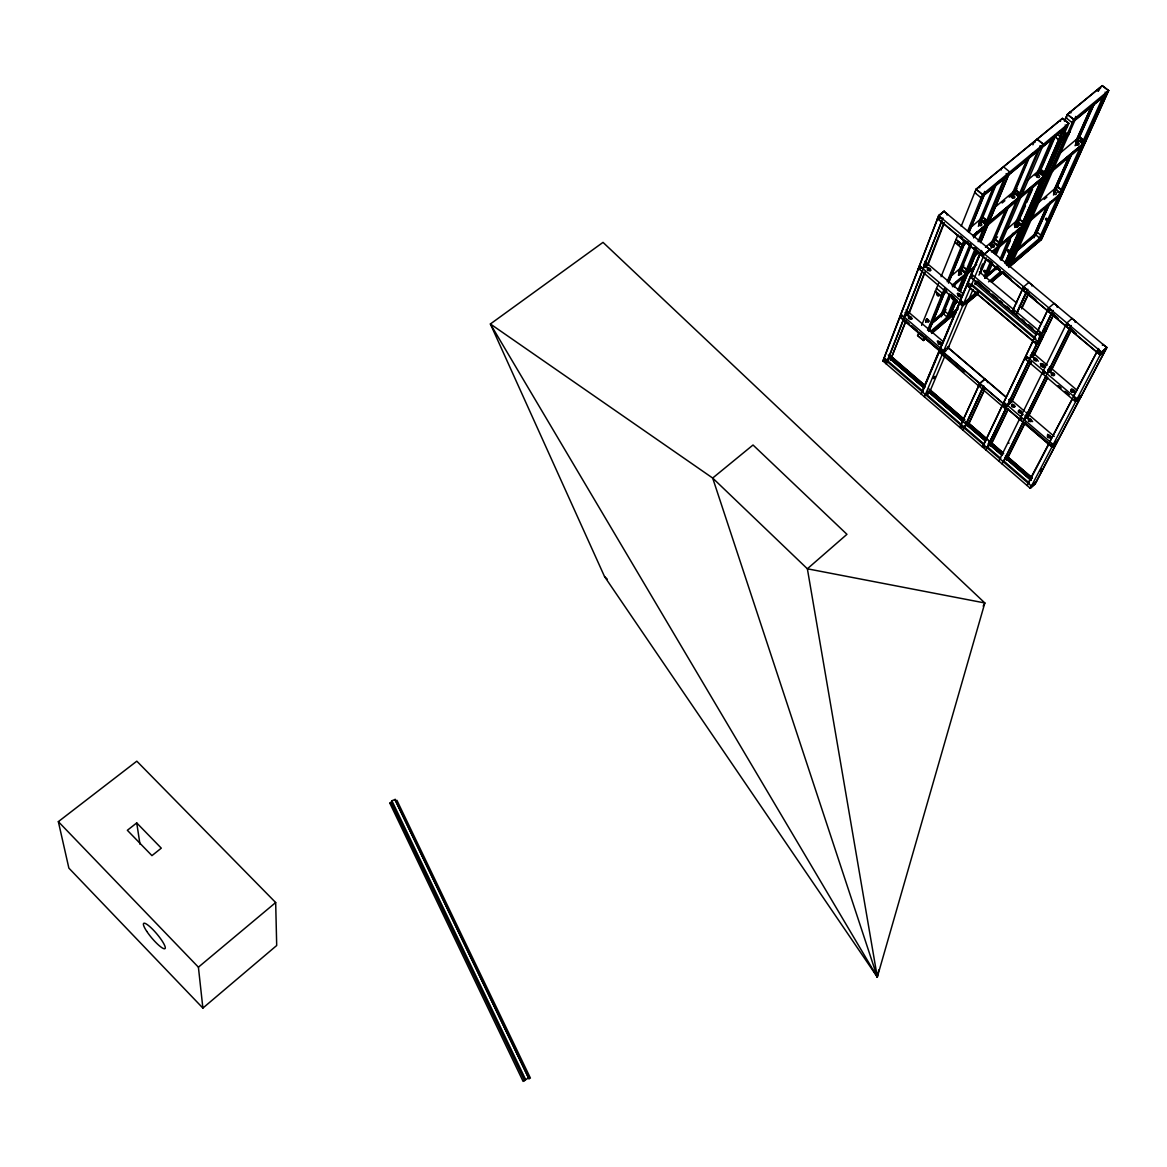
<?xml version="1.0" encoding="UTF-8"?>
<svg xmlns="http://www.w3.org/2000/svg" width="1167" height="1167" viewBox="0 0 1167 1167"><rect width="100%" height="100%" fill="white"/><g stroke="black" fill="none" stroke-linecap="round" stroke-linejoin="round"><path stroke-width="1.5" d="M1008.828 442.833L1008.974 443.285M1040.512 470.797L1042.131 468.901M1079.913 396.926L1078.468 398.005M983.154 606.154L984.846 602.974L807.374 568.796L712.672 478.047L490.388 323.974L877.307 977.056L984.846 602.974L603.018 242.371L490.388 323.974L604.579 576.644L877.307 977.056L878.751 969.952M1047.616 220.271L1046.318 218.141L1045.603 219.717M1049.031 368.189L1049.571 368.918L1049.366 368.203M933.658 378.502L935.044 376.503L933.717 378.56M964.671 303.391L965.153 302.647M391.208 802.59L391.879 800.766L395.132 799.468L528.957 1078.716L530.402 1078.06L396.911 800.314L395.511 800.883L528.957 1078.731L528.782 1077.71L523.108 1081.401L389.822 803.129M882.836 361.143L938.676 215.603L944.147 211.198M882.996 361.055L938.735 215.72L944.103 211.329M938.239 217.981L937.48 218.579L1100.116 354.928L1100.889 354.228M904.994 312.625L912.229 318.722M903.068 319.452L903.841 318.912L887.372 361.537M922.572 270.686L904.177 317.118M941.623 221.409L922.878 268.687M891.223 359.582L890.45 360.107L905.796 320.794M924.556 272.465L908.568 313.412L909.224 312.873M943.651 223.247L927.386 264.924L928.13 264.442M906.38 320.196L890.45 360.107M908.933 313.967L925.154 271.853M927.969 264.982L944.38 222.737M391.222 802.56L391.922 800.766L525.486 1079.227L524.552 1080.715L391.222 802.56L389.807 803.144M917.598 335.469L923.476 340.385L926.204 338.051L923.433 340.487L917.568 335.571L919.071 332.128M921.624 325.403L938.531 283.406M941.083 276.681L957.99 234.698M961.214 226.296L976.02 189.214L1062.524 118.436L1068.782 123.483L1066.011 125.759L1065.179 125.015M919.377 333.733L918.575 333.047M936.226 291.648L935.365 291.006M955.642 243.101L954.883 242.4M975.714 192.949L974.824 192.219M925.723 322.311L927.05 318.999L925.781 322.252M923.608 337.351L924.454 337.978M940.573 295.339L941.419 296.039L946.918 291.371M960.164 246.82L960.981 247.404M980.382 196.756L981.287 197.471L1067.499 126.401L981.228 197.354M923.433 340.487L924.818 336.927M927.532 330.334L944.468 288.322M947.196 281.728L964.132 239.731M967.531 231.46L982.497 194.481L1068.826 123.366L1062.481 118.305L976.05 189.404M937.349 307.738L939.362 302.793M950.346 275.66L952.345 270.715M970.171 226.704L972.199 221.672M932.739 319.233L934.738 314.288M937.407 307.694L939.42 302.749M953.745 267.374L955.744 262.429M958.413 255.836L960.412 250.89M968.873 230.001L972.271 221.628M928.742 331.443L945.139 291.006M948.45 282.881L964.89 242.328L962.075 244.705M968.931 232.379L985.24 192.161M928.917 331.34L945.926 289.431M948.654 282.72L965.649 240.796M969.048 232.423L985.371 192.176L984.481 191.446M949.5 294.011L940.529 315.936L941.39 316.563L940.646 315.951M959.157 270.394L970.156 243.859M979.171 221.467L993.817 186.034M941.331 316.607L950.23 294.988M958.384 275.091L959.785 271.78M960.733 269.344L970.244 246.149M973.584 237.908L974.999 234.552M978.325 226.31L995.305 184.999M950.755 295.28L943.228 313.748L948.931 318.489L956.619 299.963M954.183 287.053L955.54 283.61M958.982 275.368L971.28 245.23M974.722 236.989L976.779 231.985M979.507 225.319L996.618 183.482M982.322 220.899L979.638 223.13M955.423 298.927L946.364 320.808L945.562 320.123L954.518 298.548M957.888 290.32L963.417 277.017M975.364 248.133L965.109 272.947M978.034 241.569L984.248 226.631L980.265 230.045M1004.787 176.961L985.313 224.049M964.817 276.229L965.853 273.501L960.047 268.57M984.919 227.448L986.1 224.618L979.944 219.586M958.691 290.889L976.341 248.425M979.128 241.686L1006.99 174.248M960.12 291.546L976.896 251.124M956.75 299.977L948.99 318.445M960.237 291.56L977.027 251.138M980.805 251.08L921.113 394.067L981.637 250.526L980.805 251.08L984.408 254.1L924.424 396.824M922.513 391.791L940.106 349.94M941.711 345.84L959.974 302.37M960.353 300.415L979.638 255.325M925.241 394.388L930.522 389.938M925.883 393.833L984.437 444.364L983.796 444.919M980.543 268.95L982.658 263.917M990.447 245.464L1005.589 209.885M1010.972 196.829L1026.858 159.514M1032.912 144.839L1034.327 141.484L1035.202 142.184M929.574 390.712L963.913 420.31M930.245 390.114L964.555 419.77M926.904 394.723L929.399 392.608L944.905 355.993M947.589 349.327L973.015 289.504M974.985 284.515L976.531 281.203M978.938 275.164L986.363 257.922M1007.077 208.849L992.986 242.182M1013.802 192.934L1028.346 158.522M980.382 273.501L986.042 259.978M991.016 248.338L992.446 244.982M1008.769 206.384L993.657 242.007L998.398 245.829M1012.314 197.996L1029.338 157.618M994.415 242.619L993.715 241.846M1015.217 193.518L1014.59 192.715L1019.331 196.8M984.146 276.535L990.593 261.496M994.094 253.21L995.568 249.826M997.318 245.726L1016.472 200.797M1018.28 196.552L1038.499 149.113M984.948 277.104L991.425 262.064M994.911 253.779L1040.701 146.488M1042.087 147.232L1041.3 146.517M986.086 278.213L992.665 263.144M996.122 254.771L1043.531 144.27L1037.142 139.165M1000.046 259.191L1009.382 237.251M1014.4 225.596L1030.899 187.683M1035.946 175.648L1052.692 137.166M1000.717 259.847L1011.249 235.544M1014.692 227.507L1016.18 224.239L1015.334 223.656L1016.034 224.4L1018.703 222.095L1017.814 221.657M1032.387 186.632L1017.143 221.818L1016.399 221.205M1037.726 171.753L1038.513 172.38L1053.48 137.794M1059.505 140.448L1069.964 131.871L1059.505 140.448L1054.574 136.524M1040.133 470.826L1041.066 469.499M1001.228 260.11L1012.737 233.356M1015.626 226.806L1032.897 186.72M1037.23 176.83L1055.245 135.197M1002.22 259.147L1010.286 240.796M1015.946 227.419L1017.391 224.093M1018.835 220.753L1025.472 205.728M1026.785 202.387L1032.562 189.025M1041.956 167.333L1054.239 138.946M1039.914 172.964L1039.184 172.176M1052.999 446.509L1053.553 446.421M1066.93 118.027L1066.054 117.342M1022.219 225.931L1021.461 225.319L1041.825 178.551L1036.34 183.219M1043.736 176.582L1042.962 175.954L1063.691 128.341M1041.883 178.507L1021.461 225.319M1043.021 175.911L1063.75 128.297M1005.721 263.844L1065.996 125.657M1006.494 264.894L1023.284 226.529M1025.414 221.57L1045.136 176.538M1046.536 173.256L1061.153 139.88M1006.888 264.749L1068.826 123.366M1007.281 265.551L1063.4 137.181L1062.612 136.539L1063.414 137.283M1009.061 264.325L1009.791 264.924L1012.154 262.867M1071.51 121.674L1072.385 122.375L1107.279 93.608L1072.313 122.302M1008.624 265.916L1066.171 135.022L1063.633 132.994M1008.682 267.491L1073.728 119.326L1108.65 90.559L1102.348 85.599L1067.324 114.41L1073.669 119.442L1076.426 117.181L1075.551 116.481L1076.295 117.167L1011.147 265.274M1013.262 258.199L1015.45 253.297M1022.555 237.134L1024.684 232.277M1026.041 229.097L1028.229 224.195M1034.225 210.483L1036.413 205.582M1047.047 181.352L1049.177 176.509M1061.051 149.405L1063.21 144.475M1047.193 205.523L1033.174 236.989L1033.962 237.63L1033.291 236.989L1047.806 204.429M1053.83 190.615L1069.337 155.838M1075.974 140.93L1091.481 106.153M1098.118 91.245L1099.606 87.933L1100.525 88.575M1053.611 191.403L1069.205 156.436M1075.755 141.82L1076.441 142.462M1091.626 106.139L1076.893 139.194L1082.845 143.935M1098.264 91.259L1099.737 87.948M1033.962 237.63L1049.279 203.394M1071.364 153.84L1055.464 189.535L1054.662 188.981M1075.04 145.671L1093.143 105.103M1016.53 251.313L1035.756 234.932L1050.504 201.687M1053.465 195.064L1071.218 155.299L1054.209 193.503M1075.668 145.364L1094.165 103.951M1016.428 251.313L1035.698 234.83L1050.519 201.789M1075.682 145.467L1094.179 104.053M1056.835 190.002L1056.106 189.346M1038.834 239.366L1058.659 195.458L1059.417 196.056M1060.482 193.576L1059.68 193.022L1080.905 145.933M1103.603 95.461L1082.013 143.366L1082.786 143.979M1038.105 241L1038.893 241.642L1105.878 92.791L1108.592 90.676L1102.319 85.833M1041.723 236.42L1042.539 237.003L1008.215 266.353M1108.548 90.559L1041.3 239.468L1009.791 266.455M1009.834 266.557L1041.387 239.571L1108.65 90.559M963.038 430.258L983.766 385.825M1027.12 289.781L1015.669 315.002L1016.34 314.317M982.95 387.386L964.409 427.968L983.022 387.444M1017.055 312.741L1026.377 292.348M1017.128 312.814L1026.449 292.406M984.525 389.107L967.312 426.422L968.085 425.867M1021.65 307.884L1028.215 293.821M967.954 425.867L984.496 390.114M1021.606 308.89L1028.958 293.194M1028.871 360.72L1007.894 404.716L1028.944 360.778M1030.111 358.342L1051.525 313.427L1029.454 358.911M1006.144 408.392L1005.429 409.004M1008.171 408.64L990.083 446.057L990.856 445.502M1030.417 362.368L1011.629 401.448M1053.261 314.813L1033.86 354.972L1034.516 354.403M990.725 445.502L1008.171 409.5M1012.095 401.317L1031.001 361.726M1034.137 355.497L1054.005 314.186M1000.09 458.981L1000.746 458.368L987.457 446.903L986.801 447.515M1042.219 373.338L1042.875 372.754L1041.985 373.25M1003.095 461.578L1003.766 460.965L1029.411 483.094M1002.103 463.999L1071.102 325.476L1070.358 326.118L1066.74 322.982M1003.518 461.694L1023.59 421.375M1045.515 377.116L1024.728 419.099M1069.526 328.642L1047.528 373.075M1024.903 422.95L1006.348 460.075L1007.106 459.521M1047.718 377.014L1027.091 418.078L1027.762 417.45M1050.037 372.113L1071.043 330.042M1006.975 459.521L1025.472 422.308M1027.923 417.582L1047.499 377.991M1051.511 370.187L1071.642 329.386M1028.419 483.196L1048.447 444.933M1049.804 441.666L1072.05 399.595M1073.48 396.197L1097.826 350.115M882.938 360.997L1030.286 488.287L1101.619 352.128L1106.724 347.503L1103.18 344.542L1102.436 345.067L1103.18 344.542M1030.301 488.258L1035.173 483.824L1106.724 347.503M1035.158 483.867L1106.929 347.401L1101.531 352.23L1097.826 349.123L1098.643 348.539L1026.902 485.414L1027.587 484.786M1079.898 397.188L1079.198 398.035M1041.693 146.488L1041.985 146.488M1030.053 220.082L1030.928 219.338L1030.315 220.052M964.89 302.895L966.845 301.261M966.714 301.815L965.926 302.734M943.753 353.061L944.526 352.186M933.162 378.21L934.971 376.445L934.679 377.349M1078.279 398.399L1077.87 399.347L1079.271 398.093M1042.058 469.207L1041.081 470.403M1051.73 170.732L1052.634 169.974L1051.861 170.907M1053.13 446.159L1054.18 444.977M1053.13 446.932L1054.428 445.561M965.328 302.253L966.772 301.057M966.276 302.472L965.182 303.522M1041.416 469.265L1042.233 468.638M1035.173 483.824L1030.242 488.185M1031.628 485.72L1036.515 481.285M1058.294 439.857L1053.188 444.51L1003.883 402.236M1051.905 447.034L1056.996 442.395M1076.981 399.085L1082.203 394.373M1080.817 397.072L1075.609 401.784L1024.626 358.546L1025.385 357.861M998.835 461.082L1066.828 323.04L1072.065 318.387M986.523 449.324L985.823 449.951L1053.101 310.393L1052.342 311.02L1048.681 307.957L982.512 447.092L1048.681 307.957L1054.093 303.347L1057.608 306.396L1056.996 307.038L1057.74 306.41M1024.043 419.464L1029.046 415.044M1024.072 419.668L1029.206 415.073M1104.711 350.859L1105.455 350.217M1100 355.22L1105.207 350.611M1020.746 416.502L1023.255 414.3M1106.812 347.562L944.059 211.315M1043.298 370.581L1046.916 373.528M1007.252 405.285L1012.241 400.689M1007.923 405.387L1011.789 401.973L1009.061 399.654M1051.948 368.962L1046.784 373.586L1052.109 368.991M1029.382 358.853L1034.56 354.257M1075.595 321.45L1074.997 322.107L1075.741 321.465L1072.079 318.503M1038.557 340.72L1037.828 341.362L967.779 282.283M1042.379 337.467L1043.138 336.767L1040.395 334.462M984.831 379.085L979.711 383.476L959.741 427.428L979.784 383.549L984.831 379.202M1041.11 335.177L1040.453 335.877L970.127 276.637M1045.778 331.282L1045.019 331.968L1045.72 331.399L1043.386 329.269L1045.632 331.282M1041.124 335.352L1040.395 335.994L970.083 276.754L970.959 276.098M988.216 381.988L987.428 382.543M996.53 269.548L995.728 268.891M930.391 331.559L946.685 317.599L947.4 318.255L949.865 316.126L949.136 315.513M949.107 315.557L957.436 308.409M968.493 299L976.823 291.838M988.566 281.845L1000.571 271.546M1012.781 261.145L1040.38 237.543M931.135 332.172L958.151 309.065M966.466 301.976L978.004 292.188M990.36 281.612L1001.344 272.217M945.562 320.123L946.349 320.692M1000.702 272.976L1001.505 273.632M1010.476 264.632L1011.264 265.274M931.616 333.339L956.298 312.216M978.252 293.442L967.268 302.822L978.296 293.559M991.965 281.714L1002.934 272.319M931.66 333.441L956.342 312.333M992.008 281.816L1002.978 272.436M932.2 321.611L946.072 309.634M984.963 276.652L996.939 266.309M1017.536 248.907L1036.807 232.35L1037.58 233.05L1016.88 250.672M930.216 324.528L944.891 311.983L944.161 311.37M954.577 303.77L957.378 301.363M985.707 277.25L997.712 266.98M931.295 323.872L943.651 313.339M954.635 303.974L957.392 301.64M984.846 278.227L997.202 267.695L984.948 278.227M930.011 325.039L943.738 313.339M953.351 305.141L957.48 301.64M929.399 392.608L926.846 394.65M202.883 1008.084L276.696 945.503L275.675 902.543L136.816 761.176L58.35 821.641L68.868 868.102L202.883 1008.084L198.405 967.18L58.35 821.641M942.396 293.369L945.241 291.035M952.053 285.215L976.677 264.471M991.439 251.984L1063.137 191.373M946.043 290.671L943.242 293.092L944.001 293.719M955.773 282.487L961.331 277.79M1004.174 241.569L1013.7 233.473M1016.384 231.241L1020.498 227.74M1031.54 218.433L1036.982 213.794M1041.022 210.41L1043.765 208.062M1049.148 203.539L1051.89 201.191M952.432 286.717L974.139 268.191M992.986 252.408L1061.868 193.97L1061.124 193.372L1061.912 194.087M922.309 391.776L922.951 391.237L884.498 358.05L883.798 358.634L1031.453 486.055M948.917 277.979L963.927 265.186M973.409 257.367L978.719 252.728M985.532 247.141L997.537 236.886M1007.019 229.053L1020.133 217.864M1038.528 202.533L1057.229 186.618L1061.897 190.44M960.149 270.131L962.833 267.87M989.689 245.245L995.043 240.723M1015.173 223.758L1018.951 220.578M1044.159 199.426L1046.872 197.135M959.741 271.765L958.924 271.196L959.77 271.838L962.41 269.562L961.652 268.935M1027.894 289.27L1027.135 289.897L1023.503 286.863L1012.095 311.997L1023.649 286.863L1028.929 282.297M1032.562 285.332L1031.73 285.9M943.709 350.873L948.902 346.439M942.63 353.543L946.437 350.333M198.405 967.18L275.675 902.543M939.479 350.683L940.164 350.085L919.917 332.77M938.706 351.909L939.45 351.252M972.84 235.719L1085.485 141.645L1079.46 136.845L1058.965 154.044M966.203 241.35L962.177 244.705L955.919 239.571M972.899 235.749L1085.558 141.703L1079.504 136.962M1064.289 159.879L1076.776 149.42M963.811 244.997L963.023 244.355M967.72 241.788L961.024 247.535L954.781 242.4M974.416 236.347L1084.216 144.46M1066.171 135.022L1063.575 133.053M970.74 227.405L982.76 217.237L987.749 221.147M993.759 208.266L1017.07 188.718M1028.142 179.674L1041.547 168.369M1077.608 139.85L1076.835 139.238M978.909 222.357L979.769 223.028M1002.132 203L1004.875 200.724M1013.116 193.868L1015.859 191.592M1035.071 175.604L1040.308 171.243M1009.207 197.194L1011.964 194.904M1039.943 172.891L1037.332 175.108L1036.661 174.306L1037.448 175.006M1058.25 143.308L1068.607 134.745M1068.651 134.861L1058.294 143.424L1057.462 142.666M886.803 363.243L886.089 363.827L942.907 218.083L942.148 218.681L938.589 215.705L944.118 211.431L947.516 214.29L946.904 214.903L947.662 214.29M963.854 303.055L969.077 298.723M963.752 303.216L969.091 298.796M967.924 301.567L962.6 306.046L918.429 268.395M1055.493 136.904L1052.882 139.106L1052.021 138.406M960.281 300.357L961.024 299.861M1006.114 173.65L1007.004 174.364L1009.893 171.987L980.528 242.721L1009.747 171.972L1003.532 166.852M1039.826 145.89L1040.716 146.59L1043.531 144.27M1105.091 92.164L1105.893 92.893M985.371 192.176L982.366 194.524M996.837 183.204L1000.936 179.82M1029.265 156.48L1033.349 153.067M1050.621 138.888L1053.305 136.685M1057.302 133.374L1060.001 131.112M979.74 187.712L978.909 186.924M1001.461 169.886L1000.571 169.171M1060.526 121.397L1059.651 120.712M900.559 316.199L899.815 316.855L942.673 353.426L899.888 316.738M986.275 246.616L985.532 247.229L986.29 246.733L989.879 249.621L984.408 254.1L989.733 249.607M904.104 317.059L909.253 312.727M900.895 314.156L943.753 350.873M918.341 268.512L919.115 267.841M928.086 264.238L922.805 268.527L919.421 265.697L963.782 303.23L960.426 300.298M136.729 822.925L127.349 830.291L151.943 855.63L161.294 848.161L136.729 822.925L139.982 844.222M1026.377 414.197L1026.508 414.898M1046.77 220.563L1045.399 218.696M1102.304 85.731L1067.426 114.41L1064.435 121.076L1067.469 114.424L1073.728 119.326M1059.534 140.376L1054.603 136.451M1070.095 112.149L1070.97 112.834L1070.11 112.251M1065.967 117.765L1072.152 122.681M1078.177 139.734L1081.765 142.753M1083.443 143.847L1084.26 144.577M1063.618 131.025L1067.265 134.015M1063.239 131.331L1066.915 134.263M1057.594 134.001L1061.284 136.933M1057.214 134.307L1060.876 137.312M1037.157 139.267L1043.4 144.256M1053.101 167.494L1053.932 168.063M1051.963 170.09L1052.809 170.863M1051.861 170.222L1052.605 170.907M1040.556 169.244L1045.355 173.095M1040.424 169.303L1045.282 173.285M1040.395 169.478L1045.209 173.343M1057.36 186.56L1060.818 189.346M1039.155 172.278L1042.802 175.24M1044.348 176.538L1045.121 177.151M1037.711 171.564L1043.867 176.509M1056.018 189.346L1060.643 193.226M1054.793 188.791L1060.526 193.503M1058.571 195.487L1059.388 196.114M1007.69 174.219L1008.507 174.875L1007.661 174.277M1015.698 189.856L1020.6 193.824L1015.698 189.973M1013.087 192.147L1019.127 197.033L1012.941 192.147M1037.025 232.087L1041.212 235.501M1019.039 218.783L1023.765 222.62L1019.039 218.9M1035.771 234.873L1041.387 239.571M1017.857 221.497L1023.809 226.325M1022.861 225.756L1023.619 226.369M1016.384 221.015L1022.336 225.873M1020.337 227.901L1021.169 228.572M974.751 192.657L981.053 197.777M982.76 217.237L987.676 221.336M981.593 220.082L987.807 225.158M979.988 219.717L986.1 224.691M984.189 226.675L984.992 227.507M994.97 239.089L999.652 242.911M994.853 239.147L999.579 243.086M992.154 241.423L998.15 246.325M956.036 239.512L962.148 244.53M962.658 266.266L968.683 271.225M962.658 266.382L967.414 270.248M966.772 273.151L967.531 273.778M961.55 268.935L967.574 273.895M959.901 268.585L965.926 273.559M977.042 293.209L977.844 293.865M943.359 292.902L944.191 293.486M936.43 288.351L942.484 293.369M935.394 291.181L941.302 296.082M944.409 310.962L950.128 315.703M1028.944 282.414L1032.416 285.332M918.765 332.799L924.497 337.613M938.633 215.589L1101.619 352.128M960.105 236.215L962.833 238.506L960.076 236.274M973.759 247.652L977.844 251.08M987.895 259.512L991.965 262.925L987.866 259.57M1000.119 269.752L996.049 266.339L1000.09 269.81M1008.259 276.579L1002.832 272.028L1010.943 278.913M1029.206 294.142L1026.479 291.852L1036.004 299.919M1052.97 314.054L1056.952 317.395M1073.684 331.413L1069.599 328L1076.368 333.762M973.73 247.71L979.186 252.291M1052.94 314.113L1058.265 318.576M937.568 218.462L1100.204 354.812M979.361 271.882L1016.72 303.084M1019.374 305.521L1041.547 323.974M1044.217 326.41L1047.062 328.613L1041.723 333.208L971.28 273.895M977.29 281.305L981.403 284.777M977.202 281.422L989.543 291.823M992.286 294.128L997.785 298.752M999.783 300.517L1002.541 302.851M1006.698 306.265L1009.426 308.657M1014.969 313.237L1017.697 315.615M1021.869 319.043L1024.597 321.421M1028.754 324.849L1032.868 328.394M1040.308 334.579L1043.05 336.884M974.678 282.983L1036.34 334.914M1039.038 337.219L1041.81 339.539L1036.5 344.119L966.597 285.113M971.28 283.975L1035.815 338.401M966.684 284.996L1036.588 344.002M924.745 261.408L963.548 294.113M1032.27 352.317L1047.295 365.096M1049.498 366.774L1077.301 390.464M923.681 264.165L930.989 270.336M957.859 293.077L962.396 296.885M1030.986 354.943L1038.367 361.186M1040.935 363.36L1045.559 367.24M1048.17 369.458L1054.603 374.913M1071.408 389.122L1074.705 391.922M924.089 265.638L926.248 267.535M927.619 268.614L930.289 270.948M957.188 293.632L961.185 297.104M1030.315 355.512L1032.532 357.467M1033.845 358.502L1036.384 360.734M1040.278 363.944L1044.1 367.269M1047.66 370.187L1050.052 372.302M1051.263 373.236L1053.903 375.555M1071.364 390.245L1074.019 392.564M1029.411 358.707L1025.91 355.847L1077.01 399.099M1073.567 396.08L1077.039 399.041M950.624 294.536L954.664 297.964L950.594 294.595M1060.876 387.925L1058.192 385.65L1060.847 387.984M1028.725 360.763L1031.292 362.952M906.015 309.97L943.403 341.785M1010.024 398.793L1024.422 411.163M1025.778 412.141L1054.224 436.443M947.735 347.27L1006.333 397.32M947.648 347.372L1006.246 397.436M1008.974 399.756L1011.701 402.09M938.166 340.852L940.923 343.215M1012.343 404.278L1015.086 406.612M1019.185 410.113L1021.927 412.462M1025.268 415.292L1032.649 421.593M1047.528 434.299L1050.942 437.26M905.417 314.011L907.503 315.863M908.874 316.957L911.544 319.32M937.189 341.158L941.215 344.673M1011.701 404.847L1014.415 407.239M1018.543 410.696L1021.242 413.089M1024.932 416.152L1031.176 421.564M1047.572 435.495L1050.271 437.888M903.725 318.912L909.093 323.58M911.821 325.841L917.189 330.509M1024.772 422.469L1047.937 442.366M942.148 353.63L963.942 372.273M938.793 351.792L1005.516 408.902M890.304 355.585L924.775 385.285M928.903 388.859L964.744 419.741M1003.343 453.015L966.947 421.754L987.399 439.448M1032.284 477.959L1006.027 455.422L1032.284 478.134M890.217 355.687L924.527 385.256M988.726 440.586L1003.664 453.467M888.218 354.987L925.256 386.977M965.313 421.447L986.757 440.017M989.105 441.957L1003.037 454.036M1005.385 455.991L1031.657 478.718M889.079 357.729L923.739 387.75L889.298 358.094M927.867 391.31L985.648 441.155L966.349 424.54M988.405 443.518L1002.161 455.393L988.376 443.533M927.823 391.31L963.606 422.162M604.579 576.644L607.248 579.124M877.307 977.056L712.672 478.047L753.021 445.006L846.95 534.326L807.374 568.796L877.307 977.056L876.519 973.511M395.073 799.512L395.511 800.868L395.132 799.468M1022.846 189.988A1.561 1.167 22.2 0 1 1022.817 190.907M1055.056 163.847A1.546 1.152 22.6 0 1 1054.472 164.518M969.821 266.601A1.532 1.182 21.9 0 1 969.193 267.608A1.532 1.182 21.9 0 0 969.792 266.66M1001.826 239.177A1.517 1.152 22.3 0 1 1001.899 239.804M963.227 271.43A1.532 0.919 50.5 0 1 964.934 272.392M995.145 244.457A1.517 0.934 50.6 0 1 997.231 245.595M1059.461 193.007A1.488 0.963 50.8 0 0 1057.404 191.913A1.488 0.963 50.8 0 1 1059.403 193.051M1019.36 225.567A1.503 0.948 50.7 0 1 1019.068 224.575M1019.287 224.093A1.503 0.948 50.7 0 1 1021.461 225.858M982.833 195.137L983.431 194.451L982.847 195.064M1007.909 174.466L1008.507 173.795L1007.909 174.466M1059.899 141.017L1059.957 140.871M1064.231 137.429L1064.829 136.802L1064.231 137.429M1066.828 125.919L1067.411 125.263L1066.828 125.919M1068.038 134.293L1068.607 133.636L1068.053 134.22M1073.946 120.055L1074.019 119.895M1106.666 93.097L1107.235 92.441L1106.666 93.097M884.236 360.88L884.834 361.478L884.236 360.88M889.371 356.65L889.969 357.248L889.371 356.65M901.332 316.403L901.945 317.016L901.376 316.345M906.584 312.114L907.197 312.727L906.584 312.114M919.932 267.987L920.573 268.629L919.932 267.987M925.314 263.654L925.956 264.282L925.358 263.582M939.202 217.821L939.858 218.477L939.202 217.821M940.383 351.238L941.01 351.85L940.427 351.179M941.477 350.742L942.09 351.355L941.506 350.683M961.418 303.128L962.06 303.77L961.52 303.026M968.143 284.879L968.8 285.521L968.143 284.879M971.878 275.952L972.534 276.608L971.921 275.893M982.103 253.779L982.76 254.435L982.103 253.779M961.185 427.312L961.798 427.924L961.185 427.312M966.247 422.921L966.859 423.533L966.291 422.877M980.222 385.46L980.849 386.087L980.265 385.402M1013.7 311.779L1014.371 312.435L1013.7 311.779M983.985 446.99L984.598 447.603L983.985 446.99M1024.072 288.949L1024.743 289.62L1024.072 288.949M1004.262 404.453L1004.889 405.08L1004.364 404.365M1004.437 406.028L1005.064 406.67L1004.437 406.028M1009.411 399.945L1010.038 400.587L1009.513 399.858M1026.347 358.109L1027.004 358.765L1026.391 358.05M1031.613 353.557L1032.27 354.199L1031.657 353.499M1035.231 341.479L1035.902 342.135L1035.231 341.479M1039.374 332.799L1040.045 333.47L1039.432 332.741M1040.556 336.913L1041.212 337.555L1040.556 336.913M1049.25 310.057L1049.921 310.714L1049.25 310.057M1021.067 418.822L1021.694 419.449L1021.11 418.763M1043.721 372.827L1044.377 373.484L1043.721 372.827M1067.236 325.126L1067.907 325.797L1067.28 325.068M1050.811 444.262L1051.438 444.904L1050.913 444.175M1074.501 398.895L1075.157 399.537L1074.501 398.895M1099.081 351.807L1099.752 352.478L1099.081 351.807M1020.396 227.769L1004.933 263.29L1020.454 227.725M1005.939 408.567L987.224 447.647L1006.027 408.625M1002.672 404.774L1051.948 446.932L1002.701 404.716M1074.967 120.084L1074.165 119.442L1074.938 120.143M1039.564 149.274L1038.747 148.617L1039.534 149.332M982.497 194.481L976.02 189.214L982.439 194.481M971.017 245.362L966.932 241.934L971.002 245.435M1068.928 394.738L1064.902 391.324L1068.899 394.796M1006.669 406.481L939.843 349.312L1006.64 406.481M1031.059 480.308L1004.904 457.61L1031.03 480.308M146.75 931.339A16.542 3.253 49.8 0 0 164.999 948.625A16.542 3.253 49.8 0 0 151.287 927.984A16.542 3.253 49.8 0 0 146.75 931.339M1051.627 374.84A1.634 1.284 25.1 0 0 1054.341 375.03A1.634 1.284 25.1 0 0 1052.736 372.9A1.634 1.284 25.1 0 0 1051.627 374.84M1071.277 391.383A1.648 1.298 25.8 0 0 1074.005 391.572A1.648 1.298 25.8 0 0 1072.385 389.428A1.648 1.298 25.8 0 0 1071.277 391.383M1071.248 391.441A1.648 1.298 25.8 0 0 1073.976 391.631A1.648 1.298 25.8 0 0 1072.356 389.486A1.648 1.298 25.8 0 0 1071.248 391.441M1034.21 360.092A1.634 1.284 24.5 0 0 1036.923 360.297A1.634 1.284 24.5 0 0 1035.333 358.181A1.634 1.284 24.5 0 0 1034.21 360.092M1041.212 365.942A1.634 1.284 24.8 0 0 1043.94 366.146A1.634 1.284 24.8 0 0 1042.335 364.016A1.634 1.284 24.8 0 0 1041.212 365.942A1.634 1.284 24.8 0 0 1043.911 366.205A1.634 1.284 24.8 0 0 1042.306 364.075A1.634 1.284 24.8 0 0 1041.183 366M927.575 269.854A1.605 1.255 21 0 0 930.274 270.073A1.605 1.255 21 0 0 928.757 268.016A1.605 1.255 21 0 0 927.575 269.854M958.267 295.82A1.619 1.255 22 0 0 960.981 296.039A1.619 1.255 22 0 0 959.434 293.967A1.619 1.255 22 0 0 958.267 295.82M1028.696 420.806A1.59 1.269 25.3 0 0 1031.336 420.995A1.59 1.269 25.3 0 0 1029.805 418.909A1.59 1.269 25.3 0 0 1028.696 420.806M1047.66 437.027A1.59 1.269 26 0 0 1050.315 437.202A1.59 1.269 26 0 0 1048.754 435.101A1.59 1.269 26 0 0 1047.66 437.027M1011.862 406.422A1.59 1.269 24.7 0 0 1014.502 406.597A1.59 1.269 24.7 0 0 1012.971 404.526A1.59 1.269 24.7 0 0 1011.862 406.422M1018.601 412.184A1.59 1.269 24.9 0 0 1021.256 412.359A1.59 1.269 24.9 0 0 1019.71 410.288A1.59 1.269 24.9 0 0 1018.601 412.184M908.728 318.255A1.561 1.225 21 0 0 911.354 318.445A1.561 1.225 21 0 0 909.881 316.447A1.561 1.225 21 0 0 908.728 318.255M938.414 343.638A1.561 1.24 22 0 0 941.054 343.827A1.561 1.24 22 0 0 939.566 341.8A1.561 1.24 22 0 0 938.414 343.638M979.04 225.012A1.575 1.211 21.7 0 0 981.695 225.202A1.575 1.211 21.7 0 0 980.149 223.218A1.575 1.211 21.7 0 0 979.04 225.012M1012.11 197.471A1.561 1.182 22.1 0 0 1014.721 197.661A1.561 1.182 22.1 0 0 1013.175 195.706A1.561 1.182 22.1 0 0 1012.11 197.471M1036.923 176.8A1.546 1.167 22.4 0 0 1039.505 176.99A1.546 1.167 22.4 0 0 1037.959 175.065A1.546 1.167 22.4 0 0 1036.923 176.8M1076.12 144.11A1.532 1.123 22.8 0 0 1078.673 144.314A1.532 1.123 22.8 0 0 1077.126 142.418A1.532 1.123 22.8 0 0 1076.12 144.11M1076.091 144.168A1.532 1.123 22.8 0 0 1078.644 144.372A1.532 1.123 22.8 0 0 1077.097 142.476A1.532 1.123 22.8 0 0 1076.091 144.168M958.997 273.909A1.532 1.196 21.7 0 0 961.564 274.085A1.532 1.196 21.7 0 0 960.076 272.144A1.532 1.196 21.7 0 0 958.997 273.909M991.337 246.602A1.517 1.167 22.2 0 0 993.876 246.777A1.517 1.167 22.2 0 0 992.388 244.866A1.517 1.167 22.2 0 0 991.337 246.602M991.308 246.66A1.517 1.167 22.2 0 0 993.846 246.835A1.517 1.167 22.2 0 0 992.358 244.924A1.517 1.167 22.2 0 0 991.308 246.66M1015.611 226.121A1.503 1.138 22.5 0 0 1018.12 226.31A1.503 1.138 22.5 0 0 1016.632 224.414A1.503 1.138 22.5 0 0 1015.611 226.121A1.503 1.138 22.5 0 0 1018.091 226.369A1.503 1.138 22.5 0 0 1016.603 224.472A1.503 1.138 22.5 0 0 1015.582 226.179M1053.918 193.853A1.488 1.109 22.9 0 0 1056.383 194.028A1.488 1.109 22.9 0 0 1054.895 192.176A1.488 1.109 22.9 0 0 1053.918 193.853M926.379 320.152A1.517 0.875 50.1 0 0 928.334 321.786A1.517 0.875 50.1 0 0 927.896 319.641A1.517 0.875 50.1 0 0 926.438 320.094A1.517 0.875 50.1 0 0 928.392 321.727A1.517 0.875 50.1 0 0 927.955 319.583A1.517 0.875 50.1 0 0 926.379 320.152M936.751 294.39A1.546 0.904 50.4 0 0 938.735 296.039A1.546 0.904 50.4 0 0 938.297 293.836A1.546 0.904 50.4 0 0 936.751 294.39M957.305 243.144A1.59 0.963 51.1 0 0 959.376 244.837A1.59 0.963 51.1 0 0 958.924 242.532A1.59 0.963 51.1 0 0 957.305 243.144M952.199 298.198A1.503 0.89 50.2 0 0 954.154 299.817A1.503 0.89 50.2 0 0 953.731 297.673A1.503 0.89 50.2 0 0 952.199 298.198M952.141 298.256A1.503 0.89 50.2 0 0 954.095 299.861A1.503 0.89 50.2 0 0 953.672 297.716A1.503 0.89 50.2 0 0 952.141 298.256M984.058 220.855A1.575 0.977 51.2 0 0 986.115 222.532A1.575 0.977 51.2 0 0 985.692 220.227A1.575 0.977 51.2 0 0 984.058 220.855M983.927 271.255A1.488 0.904 50.2 0 0 985.852 272.845A1.488 0.904 50.2 0 0 985.459 270.7A1.488 0.904 50.2 0 0 983.927 271.255M1016.953 193.459A1.561 0.992 51.3 0 0 1018.995 195.108A1.561 0.992 51.3 0 0 1018.601 192.803A1.561 0.992 51.3 0 0 1016.953 193.459M1080.642 140.419A1.532 1.021 51.6 0 0 1082.64 142.009A1.532 1.021 51.6 0 0 1082.305 139.719A1.532 1.021 51.6 0 0 1080.642 140.419M1007.748 251.007A1.473 0.919 50.3 0 0 1009.674 252.568A1.473 0.919 50.3 0 0 1009.309 250.438A1.473 0.919 50.3 0 0 1007.748 251.007M1007.69 251.051A1.473 0.919 50.3 0 0 1009.615 252.626A1.473 0.919 50.3 0 0 1009.251 250.482A1.473 0.919 50.3 0 0 1007.69 251.051M1041.65 172.891A1.546 1.007 51.4 0 0 1043.677 174.51A1.546 1.007 51.4 0 0 1043.313 172.22A1.546 1.007 51.4 0 0 1041.65 172.891M1041.591 172.935A1.546 1.007 51.4 0 0 1043.619 174.569A1.546 1.007 51.4 0 0 1043.254 172.264A1.546 1.007 51.4 0 0 1041.591 172.935"/></g></svg>
